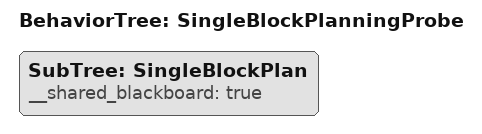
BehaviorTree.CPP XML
<root main_tree_to_execute="SingleBlockPlanningProbe">
  <!-- Deprecated alias: use behavior_trees/single_block_plan.xml -->
  <include path="single_block_plan.xml"/>
  <BehaviorTree ID="SingleBlockPlanningProbe">
    <SubTree ID="SingleBlockPlan" __shared_blackboard="true"/>
  </BehaviorTree>
</root>
